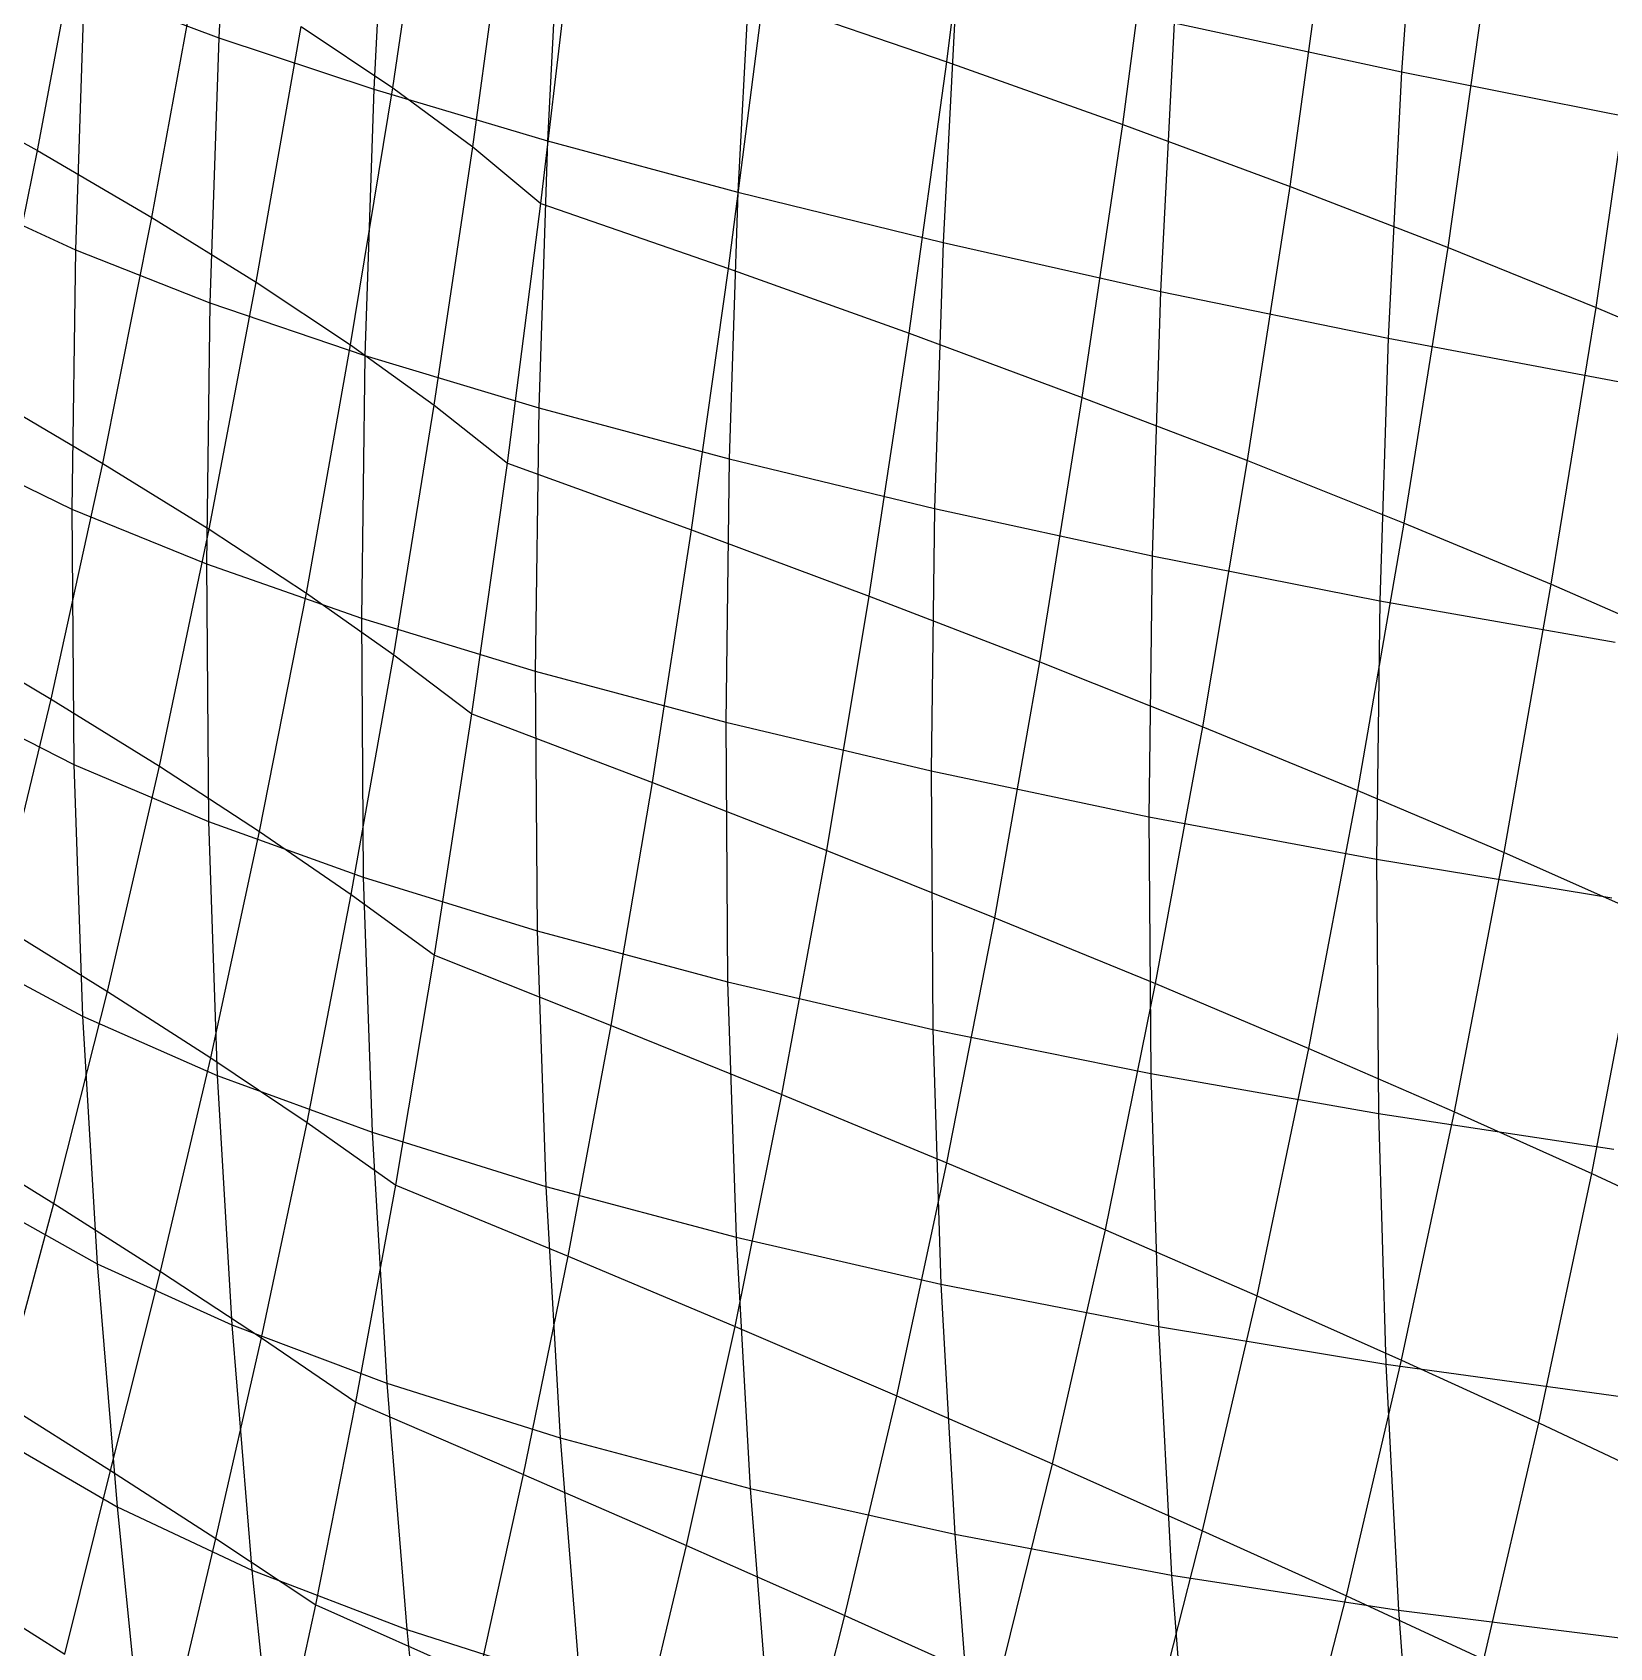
# Model space of a CAD drawing. Extents: x -429 to 429, y -1 to 209.
# Drawn here: x -368.23 to -356.14, y 69.22 to 81.6 of the extents above; entities that cross this region are included whole.
import ezdxf

# ---------------------------------------------------------------- set-up
doc = ezdxf.new("R2010")
doc.units = 0

msp = doc.modelspace()

# ---------------------------------------------------------------- linework, layer by layer
at = {"layer": 'default', "color": 5, "linetype": 'CONTINUOUS'}
for p, q in [((-366.689, 83.612, 122.352), (-366.797, 81.556, 122.399)), ((-357.592, 83.371, 115.989), (-357.734, 81.297, 115.996)), ((-365.501, 83.229, 120.897), (-365.609, 81.163, 120.943)), ((-364.171, 82.839, 119.582), (-364.279, 80.767, 119.628)), ((-362.712, 82.447, 118.422), (-362.819, 80.375, 118.468)), ((-361.141, 82.056, 117.431), (-361.248, 79.989, 117.477)), ((-367.828, 81.944, 123.979), (-367.896, 79.932, 124.062)), ((-367.828, 81.944, 123.979), (-366.797, 81.556, 122.399)), ((-366.797, 81.556, 122.399), (-366.865, 79.528, 122.482)), ((-366.797, 81.556, 122.399), (-365.609, 81.163, 120.943)), ((-359.476, 81.672, 116.62), (-359.581, 79.615, 116.665)), ((-359.476, 81.672, 116.62), (-357.734, 81.297, 115.996)), ((-357.734, 81.297, 115.996), (-357.837, 79.256, 116.04)), ((-357.734, 81.297, 115.996), (-355.934, 80.938, 115.567)), ((-365.609, 81.163, 120.943), (-365.677, 79.124, 121.027)), ((-365.609, 81.163, 120.943), (-364.279, 80.767, 119.628)), ((-364.279, 80.767, 119.628), (-364.346, 78.723, 119.712)), ((-364.279, 80.767, 119.628), (-362.819, 80.375, 118.468)), ((-368.76, 80.331, 125.75), (-367.896, 79.932, 124.062)), ((-362.819, 80.375, 118.468), (-362.887, 78.331, 118.552)), ((-362.819, 80.375, 118.468), (-361.248, 79.989, 117.477)), ((-361.248, 79.989, 117.477), (-361.314, 77.951, 117.56)), ((-361.248, 79.989, 117.477), (-359.581, 79.615, 116.665)), ((-367.896, 79.932, 124.062), (-367.923, 77.947, 124.183)), ((-367.896, 79.932, 124.062), (-366.865, 79.528, 122.482)), ((-359.581, 79.615, 116.665), (-359.646, 77.588, 116.748)), ((-359.581, 79.615, 116.665), (-357.837, 79.256, 116.04)), ((-366.865, 79.528, 122.482), (-366.892, 77.527, 122.603)), ((-366.865, 79.528, 122.482), (-365.677, 79.124, 121.027)), ((-357.837, 79.256, 116.04), (-357.901, 77.245, 116.122)), ((-357.837, 79.256, 116.04), (-356.035, 78.916, 115.611)), ((-365.677, 79.124, 121.027), (-365.704, 77.112, 121.149)), ((-365.677, 79.124, 121.027), (-364.346, 78.723, 119.712)), ((-364.346, 78.723, 119.712), (-364.373, 76.706, 119.835)), ((-364.346, 78.723, 119.712), (-362.887, 78.331, 118.552)), ((-368.786, 78.368, 125.869), (-367.923, 77.947, 124.183)), ((-362.887, 78.331, 118.552), (-362.913, 76.314, 118.675)), ((-362.887, 78.331, 118.552), (-361.314, 77.951, 117.56)), ((-367.923, 77.947, 124.183), (-366.892, 77.527, 122.603)), ((-367.923, 77.947, 124.183), (-367.909, 75.99, 124.341)), ((-361.314, 77.951, 117.56), (-361.34, 75.941, 117.683)), ((-361.314, 77.951, 117.56), (-359.646, 77.588, 116.748)), ((-366.892, 77.527, 122.603), (-365.704, 77.112, 121.149)), ((-366.892, 77.527, 122.603), (-366.877, 75.553, 122.763)), ((-359.646, 77.588, 116.748), (-359.672, 75.59, 116.869)), ((-359.646, 77.588, 116.748), (-357.901, 77.245, 116.122)), ((-357.901, 77.245, 116.122), (-357.926, 75.265, 116.243)), ((-357.901, 77.245, 116.122), (-356.098, 76.927, 115.692)), ((-365.704, 77.112, 121.149), (-364.373, 76.706, 119.835)), ((-365.704, 77.112, 121.149), (-365.69, 75.128, 121.31)), ((-364.373, 76.706, 119.835), (-362.913, 76.314, 118.675)), ((-364.373, 76.706, 119.835), (-364.358, 74.717, 119.996)), ((-368.772, 76.433, 126.025), (-367.909, 75.99, 124.341)), ((-362.913, 76.314, 118.675), (-361.34, 75.941, 117.683)), ((-362.913, 76.314, 118.675), (-362.899, 74.326, 118.837)), ((-367.909, 75.99, 124.341), (-366.877, 75.553, 122.763)), ((-367.909, 75.99, 124.341), (-367.842, 74.062, 124.545)), ((-361.34, 75.941, 117.683), (-359.672, 75.59, 116.869)), ((-361.34, 75.941, 117.683), (-361.326, 73.96, 117.845)), ((-366.877, 75.553, 122.763), (-365.69, 75.128, 121.31)), ((-366.877, 75.553, 122.763), (-366.81, 73.609, 122.971)), ((-359.672, 75.59, 116.869), (-357.926, 75.265, 116.243)), ((-359.672, 75.59, 116.869), (-359.657, 73.622, 117.03)), ((-357.926, 75.265, 116.243), (-356.123, 74.97, 115.811)), ((-357.926, 75.265, 116.243), (-357.912, 73.316, 116.403)), ((-365.69, 75.128, 121.31), (-364.358, 74.717, 119.996)), ((-365.69, 75.128, 121.31), (-365.623, 73.173, 121.52)), ((-364.358, 74.717, 119.996), (-362.899, 74.326, 118.837)), ((-364.358, 74.717, 119.996), (-364.292, 72.758, 120.208)), ((-368.707, 74.527, 126.225), (-367.842, 74.062, 124.545)), ((-362.899, 74.326, 118.837), (-361.326, 73.96, 117.845)), ((-362.899, 74.326, 118.837), (-362.834, 72.369, 119.049)), ((-367.842, 74.062, 124.545), (-366.81, 73.609, 122.971)), ((-367.842, 74.062, 124.545), (-367.73, 72.166, 124.79)), ((-361.326, 73.96, 117.845), (-359.657, 73.622, 117.03)), ((-361.326, 73.96, 117.845), (-361.264, 72.01, 118.055)), ((-366.81, 73.609, 122.971), (-365.623, 73.173, 121.52)), ((-366.81, 73.609, 122.971), (-366.696, 71.697, 123.222)), ((-359.657, 73.622, 117.03), (-357.912, 73.316, 116.403)), ((-359.657, 73.622, 117.03), (-359.598, 71.685, 117.238)), ((-357.912, 73.316, 116.403), (-356.108, 73.044, 115.968)), ((-357.912, 73.316, 116.403), (-357.855, 71.397, 116.605)), ((-365.623, 73.173, 121.52), (-364.292, 72.758, 120.208)), ((-365.623, 73.173, 121.52), (-365.509, 71.251, 121.774)), ((-368.598, 72.652, 126.464), (-367.73, 72.166, 124.79)), ((-364.292, 72.758, 120.208), (-362.834, 72.369, 119.049)), ((-364.292, 72.758, 120.208), (-364.181, 70.832, 120.464)), ((-362.834, 72.369, 119.049), (-361.264, 72.01, 118.055)), ((-362.834, 72.369, 119.049), (-362.725, 70.444, 119.305)), ((-367.73, 72.166, 124.79), (-366.696, 71.697, 123.222)), ((-367.73, 72.166, 124.79), (-367.577, 70.304, 125.072)), ((-361.264, 72.01, 118.055), (-359.598, 71.685, 117.238)), ((-361.264, 72.01, 118.055), (-361.158, 70.093, 118.309)), ((-366.696, 71.697, 123.222), (-365.509, 71.251, 121.774)), ((-366.696, 71.697, 123.222), (-366.543, 69.819, 123.509)), ((-359.598, 71.685, 117.238), (-357.855, 71.397, 116.605)), ((-359.598, 71.685, 117.238), (-359.497, 69.781, 117.487)), ((-357.855, 71.397, 116.605), (-356.054, 71.15, 116.165)), ((-357.855, 71.397, 116.605), (-357.758, 69.512, 116.848)), ((-365.509, 71.251, 121.774), (-364.181, 70.832, 120.464)), ((-365.509, 71.251, 121.774), (-365.356, 69.363, 122.066)), ((-368.448, 70.811, 126.739), (-367.577, 70.304, 125.072)), ((-364.181, 70.832, 120.464), (-362.725, 70.444, 119.305)), ((-364.181, 70.832, 120.464), (-364.029, 68.94, 120.757)), ((-362.725, 70.444, 119.305), (-361.158, 70.093, 118.309)), ((-362.725, 70.444, 119.305), (-362.576, 68.554, 119.598)), ((-367.577, 70.304, 125.072), (-366.543, 69.819, 123.509)), ((-367.577, 70.304, 125.072), (-367.391, 68.479, 125.385)), ((-361.158, 70.093, 118.309), (-359.497, 69.781, 117.487)), ((-361.158, 70.093, 118.309), (-361.013, 68.21, 118.6)), ((-366.543, 69.819, 123.509), (-365.356, 69.363, 122.066)), ((-366.543, 69.819, 123.509), (-366.355, 67.979, 123.827)), ((-359.497, 69.781, 117.487), (-357.758, 69.512, 116.848)), ((-359.497, 69.781, 117.487), (-359.356, 67.912, 117.774)), ((-357.758, 69.512, 116.848), (-355.961, 69.288, 116.399)), ((-357.758, 69.512, 116.848), (-357.622, 67.662, 117.128)), ((-365.356, 69.363, 122.066), (-364.029, 68.94, 120.757)), ((-365.356, 69.363, 122.066), (-365.169, 67.512, 122.387))]:
    msp.add_line(p, q, dxfattribs=at)
at = {"layer": 'default', "color": 3, "linetype": 'CONTINUOUS'}
for p, q in [((-361.218, 81.374, 161.593), (-360.951, 83.509, 161.678)), ((-365.464, 81.174, 165.932), (-365.161, 83.205, 166.014)), ((-359.871, 80.894, 160.693), (-359.587, 83.042, 160.794)), ((-364.851, 80.721, 164.518), (-364.575, 82.761, 164.585)), ((-368.187, 80.693, 169.758), (-367.822, 82.636, 169.898)), ((-358.589, 80.419, 159.706), (-358.291, 82.578, 159.818)), ((-364.329, 80.289, 163.068), (-364.088, 82.338, 163.118)), ((-364.329, 80.289, 163.068), (-364.088, 82.338, 163.118)), ((-367.311, 80.182, 168.495), (-366.952, 82.133, 168.626)), ((-357.378, 79.95, 158.637), (-357.07, 82.12, 158.754)), ((-362.893, 79.791, 162.318), (-362.626, 81.856, 162.402)), ((-362.626, 81.856, 162.402), (-361.218, 81.374, 161.593)), ((-366.51, 79.685, 167.185), (-366.165, 81.645, 167.303)), ((-366.165, 81.645, 167.303), (-365.464, 81.174, 165.932)), ((-356.244, 79.491, 157.491), (-355.93, 81.669, 157.607)), ((-361.508, 79.295, 161.482), (-361.218, 81.374, 161.593)), ((-361.218, 81.374, 161.593), (-359.871, 80.894, 160.693)), ((-369.136, 81.218, 170.967), (-368.187, 80.693, 169.758)), ((-365.788, 79.205, 165.829), (-365.464, 81.174, 165.932)), ((-365.464, 81.174, 165.932), (-364.851, 80.721, 164.518)), ((-360.181, 78.803, 160.562), (-359.871, 80.894, 160.693)), ((-359.871, 80.894, 160.693), (-358.589, 80.419, 159.706)), ((-368.568, 78.817, 169.599), (-368.187, 80.693, 169.758)), ((-368.187, 80.693, 169.758), (-367.311, 80.182, 168.495)), ((-365.146, 78.743, 164.433), (-364.851, 80.721, 164.518)), ((-364.851, 80.721, 164.518), (-364.329, 80.289, 163.068)), ((-358.915, 78.318, 159.564), (-358.589, 80.419, 159.706)), ((-358.589, 80.419, 159.706), (-357.378, 79.95, 158.637)), ((-364.586, 78.3, 163.001), (-364.329, 80.289, 163.068)), ((-364.586, 78.3, 163.001), (-364.329, 80.289, 163.068)), ((-364.329, 80.289, 163.068), (-362.893, 79.791, 162.318)), ((-367.685, 78.297, 168.346), (-367.311, 80.182, 168.495)), ((-367.311, 80.182, 168.495), (-366.51, 79.685, 167.185)), ((-357.716, 77.84, 158.489), (-357.378, 79.95, 158.637)), ((-357.378, 79.95, 158.637), (-356.244, 79.491, 157.491)), ((-363.175, 77.788, 162.216), (-362.893, 79.791, 162.318)), ((-362.893, 79.791, 162.318), (-361.508, 79.295, 161.482)), ((-366.87, 77.792, 167.047), (-366.51, 79.685, 167.185)), ((-366.51, 79.685, 167.185), (-365.788, 79.205, 165.829)), ((-356.589, 77.371, 157.343), (-356.244, 79.491, 157.491)), ((-356.244, 79.491, 157.491), (-355.191, 79.041, 156.271)), ((-366.126, 77.303, 165.707), (-365.788, 79.205, 165.829)), ((-365.788, 79.205, 165.829), (-365.146, 78.743, 164.433)), ((-361.813, 77.279, 161.354), (-361.508, 79.295, 161.482)), ((-361.508, 79.295, 161.482), (-360.181, 78.803, 160.562)), ((-368.568, 78.817, 169.599), (-367.685, 78.297, 168.346)), ((-365.455, 76.831, 164.329), (-365.146, 78.743, 164.433)), ((-365.146, 78.743, 164.433), (-364.586, 78.3, 163.001)), ((-360.506, 76.776, 160.415), (-360.181, 78.803, 160.562)), ((-360.181, 78.803, 160.562), (-358.915, 78.318, 159.564)), ((-368.082, 76.491, 168.172), (-367.685, 78.297, 168.346)), ((-367.685, 78.297, 168.346), (-366.87, 77.792, 167.047)), ((-364.858, 76.378, 162.916), (-364.586, 78.3, 163.001)), ((-364.858, 76.378, 162.916), (-364.586, 78.3, 163.001)), ((-364.586, 78.3, 163.001), (-363.175, 77.788, 162.216)), ((-359.257, 76.28, 159.404), (-358.915, 78.318, 159.564)), ((-358.915, 78.318, 159.564), (-357.716, 77.84, 158.489)), ((-358.07, 75.792, 158.324), (-357.716, 77.84, 158.489)), ((-357.716, 77.84, 158.489), (-356.589, 77.371, 157.343)), ((-367.252, 75.977, 166.887), (-366.87, 77.792, 167.047)), ((-366.87, 77.792, 167.047), (-366.126, 77.303, 165.707)), ((-363.475, 75.852, 162.096), (-363.175, 77.788, 162.216)), ((-363.175, 77.788, 162.216), (-361.813, 77.279, 161.354)), ((-356.948, 75.315, 157.177), (-356.589, 77.371, 157.343)), ((-356.589, 77.371, 157.343), (-355.537, 76.913, 156.129)), ((-366.485, 75.478, 165.564), (-366.126, 77.303, 165.707)), ((-366.126, 77.303, 165.707), (-365.455, 76.831, 164.329)), ((-362.138, 75.331, 161.205), (-361.813, 77.279, 161.354)), ((-361.813, 77.279, 161.354), (-360.506, 76.776, 160.415)), ((-368.973, 77.02, 169.416), (-368.082, 76.491, 168.172)), ((-365.782, 74.995, 164.205), (-365.455, 76.831, 164.329)), ((-365.455, 76.831, 164.329), (-364.858, 76.378, 162.916)), ((-360.851, 74.817, 160.246), (-360.506, 76.776, 160.415)), ((-360.506, 76.776, 160.415), (-359.257, 76.28, 159.404)), ((-368.496, 74.775, 167.977), (-368.082, 76.491, 168.172)), ((-368.082, 76.491, 168.172), (-367.252, 75.977, 166.887)), ((-365.144, 74.53, 162.814), (-364.858, 76.378, 162.916)), ((-365.144, 74.53, 162.814), (-364.858, 76.378, 162.916)), ((-364.858, 76.378, 162.916), (-363.475, 75.852, 162.096)), ((-359.619, 74.312, 159.222), (-359.257, 76.28, 159.404)), ((-359.257, 76.28, 159.404), (-358.07, 75.792, 158.324)), ((-367.65, 74.251, 166.706), (-367.252, 75.977, 166.887)), ((-367.252, 75.977, 166.887), (-366.485, 75.478, 165.564)), ((-363.791, 73.992, 161.955), (-363.475, 75.852, 162.096)), ((-363.475, 75.852, 162.096), (-362.138, 75.331, 161.205)), ((-358.444, 73.815, 158.135), (-358.07, 75.792, 158.324)), ((-358.07, 75.792, 158.324), (-356.948, 75.315, 157.177)), ((-366.858, 73.742, 165.401), (-366.485, 75.478, 165.564)), ((-366.485, 75.478, 165.564), (-365.782, 74.995, 164.205)), ((-362.482, 73.462, 161.034), (-362.138, 75.331, 161.205)), ((-362.138, 75.331, 161.205), (-360.851, 74.817, 160.246)), ((-357.329, 73.33, 156.988), (-356.948, 75.315, 157.177)), ((-356.948, 75.315, 157.177), (-355.896, 74.85, 155.968)), ((-366.121, 73.248, 164.064), (-365.782, 74.995, 164.205)), ((-365.782, 74.995, 164.205), (-365.144, 74.53, 162.814)), ((-368.496, 74.775, 167.977), (-367.65, 74.251, 166.706)), ((-361.219, 72.939, 160.053), (-360.851, 74.817, 160.246)), ((-360.851, 74.817, 160.246), (-359.619, 74.312, 159.222)), ((-356.277, 72.857, 155.784), (-355.896, 74.85, 155.968)), ((-365.441, 72.769, 162.696), (-365.144, 74.53, 162.814)), ((-365.441, 72.769, 162.696), (-365.144, 74.53, 162.814)), ((-365.144, 74.53, 162.814), (-363.791, 73.992, 161.955)), ((-368.061, 72.627, 166.506), (-367.65, 74.251, 166.706)), ((-367.65, 74.251, 166.706), (-366.858, 73.742, 165.401)), ((-360.004, 72.425, 159.013), (-359.619, 74.312, 159.222)), ((-359.619, 74.312, 159.222), (-358.444, 73.815, 158.135)), ((-364.121, 72.223, 161.796), (-363.791, 73.992, 161.955)), ((-363.791, 73.992, 161.955), (-362.482, 73.462, 161.034)), ((-358.842, 71.921, 157.919), (-358.444, 73.815, 158.135)), ((-358.444, 73.815, 158.135), (-357.329, 73.33, 156.988)), ((-367.243, 72.106, 165.22), (-366.858, 73.742, 165.401)), ((-366.858, 73.742, 165.401), (-366.121, 73.248, 164.064)), ((-362.841, 71.684, 160.843), (-362.482, 73.462, 161.034)), ((-362.482, 73.462, 161.034), (-361.219, 72.939, 160.053)), ((-357.734, 71.428, 156.77), (-357.329, 73.33, 156.988)), ((-357.329, 73.33, 156.988), (-356.277, 72.857, 155.784)), ((-368.925, 73.161, 167.762), (-368.061, 72.627, 166.506)), ((-366.471, 71.599, 163.906), (-366.121, 73.248, 164.064)), ((-366.121, 73.248, 164.064), (-365.441, 72.769, 162.696)), ((-361.603, 71.153, 159.838), (-361.219, 72.939, 160.053)), ((-361.219, 72.939, 160.053), (-360.004, 72.425, 159.013)), ((-365.746, 71.105, 162.565), (-365.441, 72.769, 162.696)), ((-365.746, 71.105, 162.565), (-365.441, 72.769, 162.696)), ((-365.441, 72.769, 162.696), (-364.121, 72.223, 161.796)), ((-356.682, 70.947, 155.571), (-356.277, 72.857, 155.784)), ((-356.277, 72.857, 155.784), (-355.292, 72.397, 154.526)), ((-368.468, 71.113, 166.299), (-368.061, 72.627, 166.506)), ((-368.061, 72.627, 166.506), (-367.243, 72.106, 165.22)), ((-360.408, 70.632, 158.783), (-360.004, 72.425, 159.013)), ((-360.004, 72.425, 159.013), (-358.842, 71.921, 157.919)), ((-364.462, 70.552, 161.622), (-364.121, 72.223, 161.796)), ((-364.121, 72.223, 161.796), (-362.841, 71.684, 160.843)), ((-367.626, 70.581, 165.031), (-367.243, 72.106, 165.22)), ((-367.243, 72.106, 165.22), (-366.471, 71.599, 163.906)), ((-359.259, 70.121, 157.679), (-358.842, 71.921, 157.919)), ((-358.842, 71.921, 157.919), (-357.734, 71.428, 156.77)), ((-363.214, 70.008, 160.634), (-362.841, 71.684, 160.843)), ((-362.841, 71.684, 160.843), (-361.603, 71.153, 159.838)), ((-366.821, 70.061, 163.739), (-366.471, 71.599, 163.906)), ((-366.471, 71.599, 163.906), (-365.746, 71.105, 162.565)), ((-358.157, 69.621, 156.529), (-357.734, 71.428, 156.77)), ((-357.734, 71.428, 156.77), (-356.682, 70.947, 155.571)), ((-368.468, 71.113, 166.299), (-367.626, 70.581, 165.031)), ((-366.054, 69.553, 162.423), (-365.746, 71.105, 162.565)), ((-366.054, 69.553, 162.423), (-365.746, 71.105, 162.565)), ((-365.746, 71.105, 162.565), (-364.462, 70.552, 161.622)), ((-362.001, 69.472, 159.604), (-361.603, 71.153, 159.838)), ((-361.603, 71.153, 159.838), (-360.408, 70.632, 158.783)), ((-357.105, 69.133, 155.335), (-356.682, 70.947, 155.571)), ((-356.682, 70.947, 155.571), (-355.689, 70.479, 154.323)), ((-367.977, 69.175, 164.853), (-367.626, 70.581, 165.031)), ((-367.626, 70.581, 165.031), (-366.821, 70.061, 163.739)), ((-364.805, 68.995, 161.44), (-364.462, 70.552, 161.622)), ((-364.462, 70.552, 161.622), (-363.214, 70.008, 160.634)), ((-360.827, 68.945, 158.532), (-360.408, 70.632, 158.783)), ((-360.408, 70.632, 158.783), (-359.259, 70.121, 157.679)), ((-367.153, 68.646, 163.573), (-366.821, 70.061, 163.739)), ((-366.821, 70.061, 163.739), (-366.054, 69.553, 162.423)), ((-359.691, 68.428, 157.419), (-359.259, 70.121, 157.679)), ((-359.259, 70.121, 157.679), (-358.157, 69.621, 156.529)), ((-363.586, 68.446, 160.42), (-363.214, 70.008, 160.634)), ((-363.214, 70.008, 160.634), (-362.001, 69.472, 159.604)), ((-368.834, 69.716, 166.111), (-367.977, 69.175, 164.853)), ((-366.362, 68.129, 162.271), (-366.054, 69.553, 162.423)), ((-366.362, 68.129, 162.271), (-366.054, 69.553, 162.423)), ((-366.054, 69.553, 162.423), (-364.805, 68.995, 161.44)), ((-358.596, 67.922, 156.267), (-358.157, 69.621, 156.529)), ((-358.157, 69.621, 156.529), (-357.105, 69.133, 155.335)), ((-362.398, 67.906, 159.366), (-362.001, 69.472, 159.604)), ((-362.001, 69.472, 159.604), (-360.827, 68.945, 158.532))]:
    msp.add_line(p, q, dxfattribs=at)

doc.saveas('drawing.dxf')
